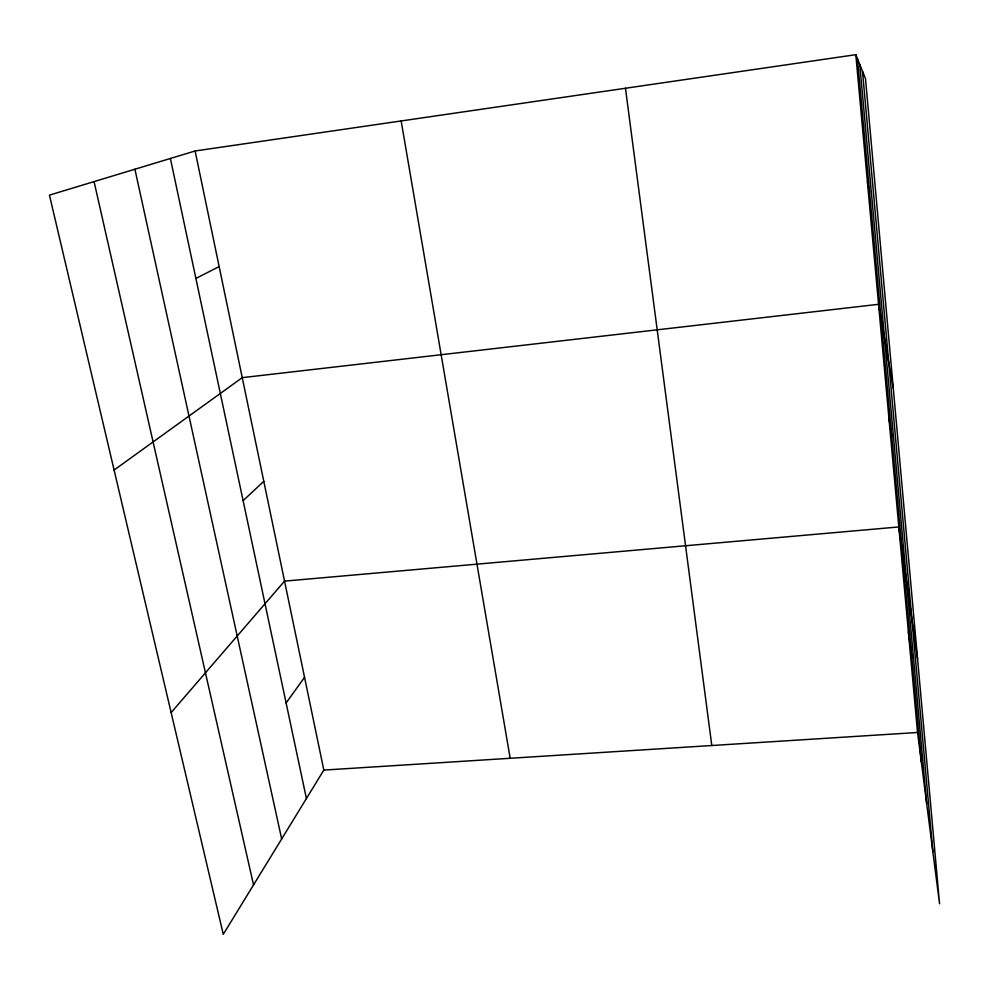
<?xml version="1.0" encoding="UTF-8"?>
<svg xmlns="http://www.w3.org/2000/svg" width="989" height="989" viewBox="0 0 989 989"><rect width="100%" height="100%" fill="white"/><g stroke="black" fill="none" stroke-linecap="round" stroke-linejoin="round"><path stroke-width="1.48" d="M195.117 150.983L323.836 770.085L223.279 934.321L49.45 195.13L195.117 150.983L855.831 54.679L865.499 78.687L939.55 903.785L917.545 732.49L855.831 54.679M286.105 702.981L304.55 677.317M171.134 712.587L284.548 581.124L898.828 526.952L917.557 658.736M243.109 500.657L263.791 481.297M114.106 470.047L242.243 377.65L878.553 304.315L893.277 388.281M195.884 278.428L219.15 266.597M323.836 770.085L917.545 732.49M94.066 181.605L253.543 884.883M867.44 182.236L869.504 191.532M134.912 169.23L281.667 838.944M170.392 158.475L306.417 798.531M401.163 120.955L510.176 758.279M888.901 417.902L891.744 436.334M908.372 631.736L911.858 657.722M625.456 88.256L711.796 745.521M859.775 64.483L926.681 803.661M857.438 58.685L921.303 761.79M862.495 71.233L932.85 851.665"/></g></svg>
